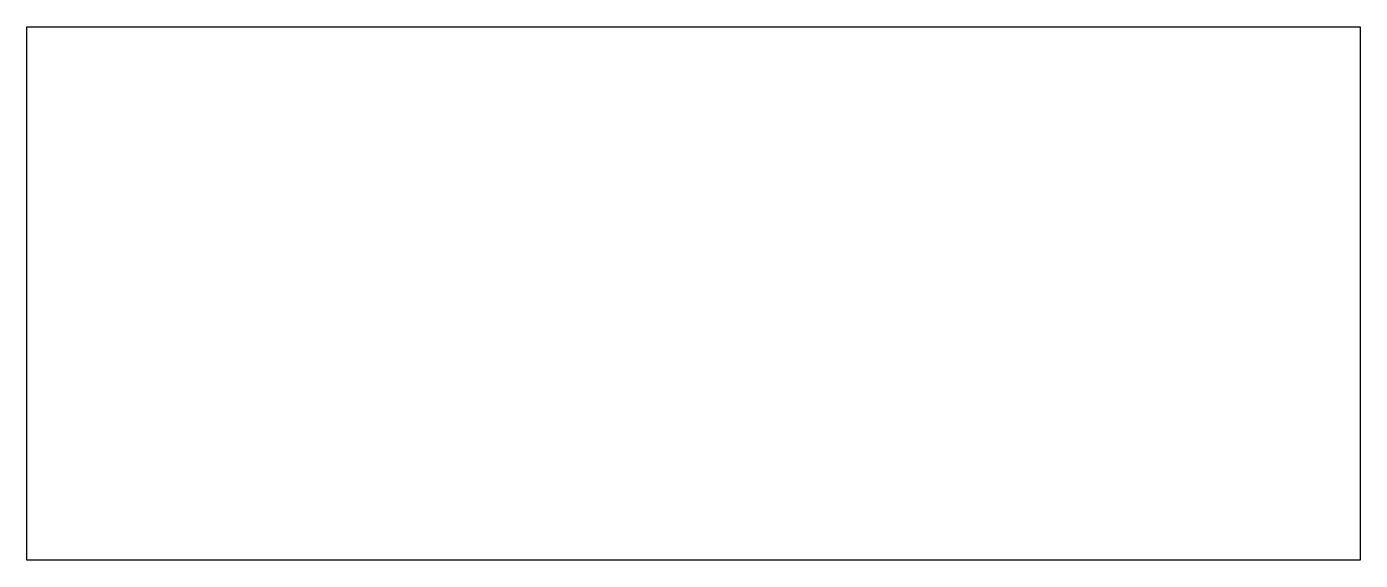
# Model space of a CAD drawing. Header units: millimetres. Extents: x 10 to 60, y -10 to 10.
import ezdxf

# ---------------------------------------------------------------- set-up
doc = ezdxf.new("R2010")
doc.units = ezdxf.units.MM
doc.layers.add('Shape2DView004', color=7, linetype='CONTINUOUS')

msp = doc.modelspace()

# ---------------------------------------------------------------- linework, layer by layer
at = {"layer": 'Shape2DView004'}
for p, q in [((10, -10), (10, 10)), ((10, 10), (60, 10)), ((60, 10), (60, -10)), ((60, -10), (10, -10))]:
    msp.add_line(p, q, dxfattribs=at)

doc.saveas('drawing.dxf')
